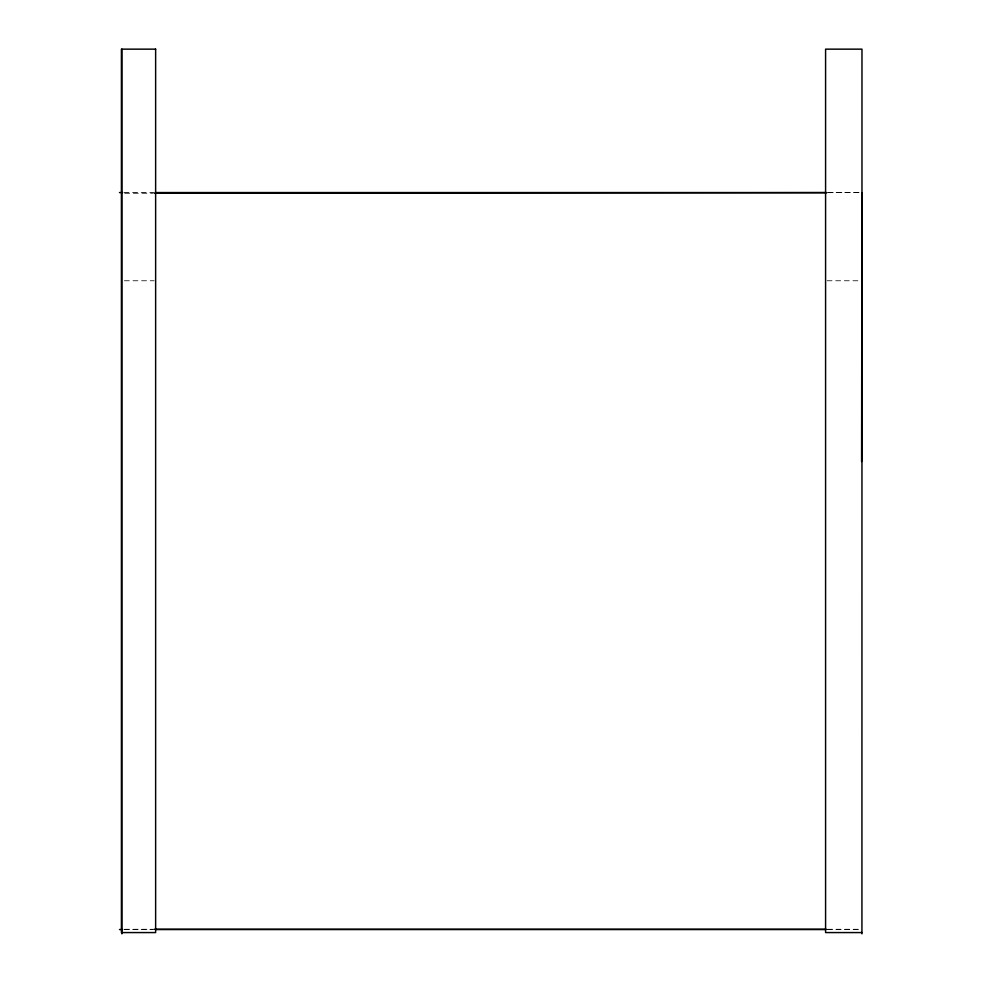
<?xml version="1.0" encoding="UTF-8"?>
<svg xmlns="http://www.w3.org/2000/svg" width="983" height="983" viewBox="0 0 983 983"><rect width="100%" height="100%" fill="white"/><g stroke="black" fill="none" stroke-linecap="round" stroke-linejoin="round"><path stroke-width="0.74" stroke-dasharray="4.92 3.69" d="M123.993 192.557L154.036 192.557M827.514 192.557L860.518 192.557L828.313 192.668M124.73 193.27L152.758 193.246M124.386 280.757L154.147 280.757M827.108 280.757L860.469 280.757M124.73 929.279L152.734 929.279M827.551 929.279L859.756 929.279M123.969 929.537L153.84 929.537M827.33 929.537L860.371 929.537"/><path stroke-width="1.47" d="M861.6 461.555L861.931 192.643M119.484 192.557L122.482 192.557M155.547 192.557L826.015 192.557M154.159 193.246L826.912 192.668M154.134 929.279L826.15 929.279M119.484 929.537L122.47 929.537M155.339 929.537L825.831 929.537M861.98 932.572L825.585 932.572L825.585 49.15L861.98 49.15L861.931 933.85M121.929 49.15L121.929 933.85M155.633 49.15L121.413 49.15L121.413 932.572L155.633 932.572L155.633 49.15"/></g></svg>
